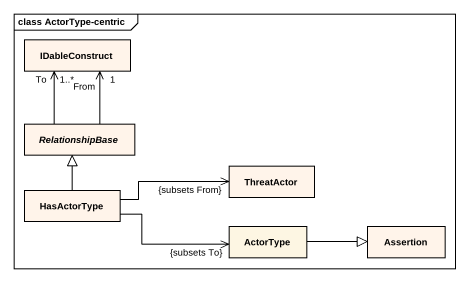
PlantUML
@startuml
mainframe class ActorType-centric
hide circle
hide empty members
class IDableConstruct #FFF4EA
abstract class RelationshipBase #FFF4EA
class ThreatActor #FFF4EA
class HasActorType #FFF4EA
class ActorType
class Assertion #FFF4EA
IDableConstruct "To\n1..*" <-- RelationshipBase
IDableConstruct "From\n1" <-- RelationshipBase
HasActorType -up-|> RelationshipBase
HasActorType -right-> "{subsets From}" ThreatActor
HasActorType -right-> "{subsets To}" ActorType
ActorType -right-|> Assertion
@enduml
